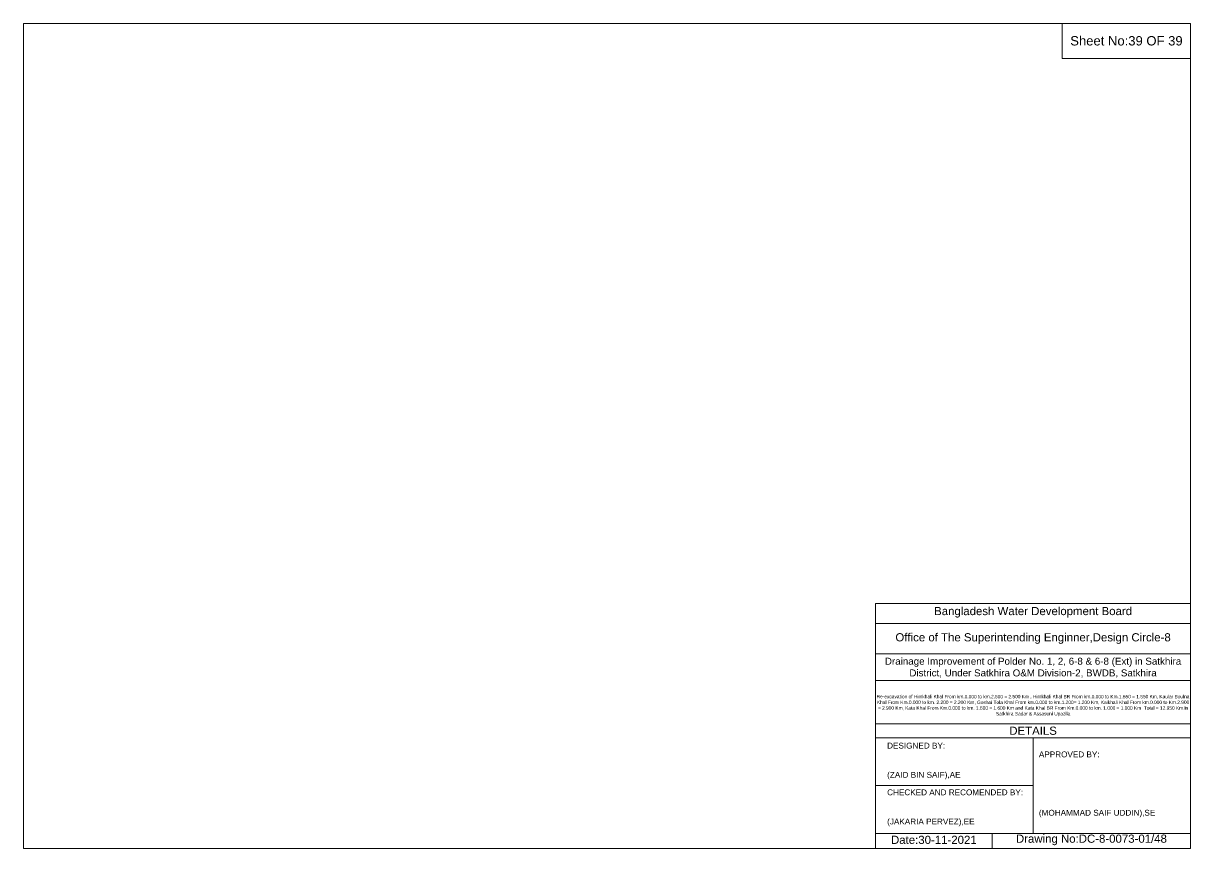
# Model space of a CAD drawing. Header units: inches. Extents: x 93000 to 486000, y -4242 to 0.
# Drawn here: x 480000 to 486000, y -4242 to 0 of the extents above; entities that cross this region are included whole.
import ezdxf

# ---------------------------------------------------------------- set-up
doc = ezdxf.new("R2010")
doc.units = ezdxf.units.IN
doc.header["$LTSCALE"] = 7
doc.header["$MEASUREMENT"] = 0
doc.layers.add('Cross section Data Border', color=7, linetype='Continuous', lineweight=9)
doc.styles.get("Standard").update_dxf_attribs({"font": 'arial.ttf'})

msp = doc.modelspace()

# ---------------------------------------------------------------- linework, layer by layer
at = {"layer": 'Cross section Data Border'}
for points in [[(480000, 0), (486000, 0), (486000, -4242), (480000, -4242)], [(485340, 0), (486000, 0), (486000, -180), (485340, -180)]]:
    msp.add_lwpolyline(points, close=True, dxfattribs=at)
for points in [[(484380, -4242), (484380, -2982), (486000, -2982)], [(484380, -3084), (486000, -3084)], [(484380, -3240), (486000, -3240)], [(484380, -3378), (486000, -3378)], [(484380, -3600), (486000, -3600)], [(484380, -3672), (486000, -3672)], [(485190, -3672), (485190, -4164)], [(484380, -3918), (485190, -3918)], [(484380, -4164), (486000, -4164)], [(484980, -4164), (484980, -4242)]]:
    msp.add_lwpolyline(points, dxfattribs=at)

# ---------------------------------------------------------------- texts
at = {"layer": 'Cross section Data Border', "attachment_point": 5}
for s, insert, char_height in [('Sheet No:39 OF 39', (485670, -90), 48), ('Bangladesh Water Development Board', (485190, -3027), 42), ('Office of The Superintending Enginner,Design Circle-8', (485190, -3162), 42)]:
    msp.add_mtext(s, dxfattribs=dict(at, insert=insert, char_height=char_height))
at = {"layer": 'Cross section Data Border'}
for s, insert, char_height, width, attachment_point in [('Drainage Improvement of Polder No. 1, 2, 6-8 & 6-8 (Ext) in Satkhira District, Under Satkhira O&M Division-2, BWDB, Satkhira', (485190, -3312), 36, 1680, 5), ('Re-excavation of Himkhali Khal From km.0.000 to km.2.500 = 2.500 Km , Himkhali Khal BR From km.0.000 to Km.1.550 = 1.550 Km, Kaular Boulna Khal From Km.0.000 to km. 2.200 = 2.200 Km, Goshai Tola Khal From km.0.000 to km.1.200= 1.200 Km, Kaikhali Khal From km.0.000 to Km.2.900 = 2.900 Km, Kata Khal From Km.0.000 to km. 1.600 = 1.600 Km and Kata Khal BR From Km.0.000 to km. 1.000 = 1.000 Km  Total = 12.950 Km.in Satkhira Sadar & Assasuni Upazila', (485190, -3507), 17.611, 1620, 5), ('DETAILS', (485190, -3636), 42, 1680, 5), ('DESIGNED BY:^J^J^J(ZAID BIN SAIF),AE', (484440, -3792), 30, 840, 4), ('APPROVED BY:^J^J^J^J^J^J(MOHAMMAD SAIF UDDIN),SE', (485220, -3912), 30, 840, 4), ('CHECKED AND RECOMENDED BY:^J^J^J(JAKARIA PERVEZ),EE', (484440, -4032), 30, 840, 4), ('Date:30-11-2021', (484680, -4197), 42, 840, 5), ('Drawing No:DC-8-0073-01/48', (485490, -4197), 42, 1320, 5)]:
    msp.add_mtext(s, dxfattribs=dict(at, insert=insert, char_height=char_height, width=width, attachment_point=attachment_point))

doc.saveas('drawing.dxf')
